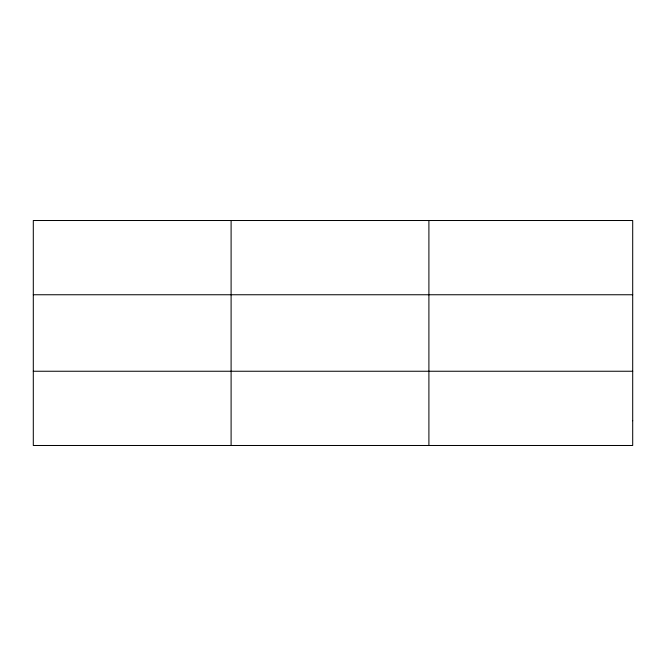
<?xml version="1.0" encoding="UTF-8"?>
<svg xmlns="http://www.w3.org/2000/svg" width="666" height="666" viewBox="0 0 666 666"><rect width="100%" height="100%" fill="white"/><g stroke="black" fill="none" stroke-linecap="round" stroke-linejoin="round"><path stroke-width="1" d="M231.102 220.513L231.102 445.487M428.904 220.513L428.904 445.487M33.3 294.755L632.7 294.755M33.3 371.245L632.7 371.245M632.7 420.737L632.7 445.487L33.3 445.487L33.3 220.513L632.7 220.513L632.7 420.737"/></g></svg>
